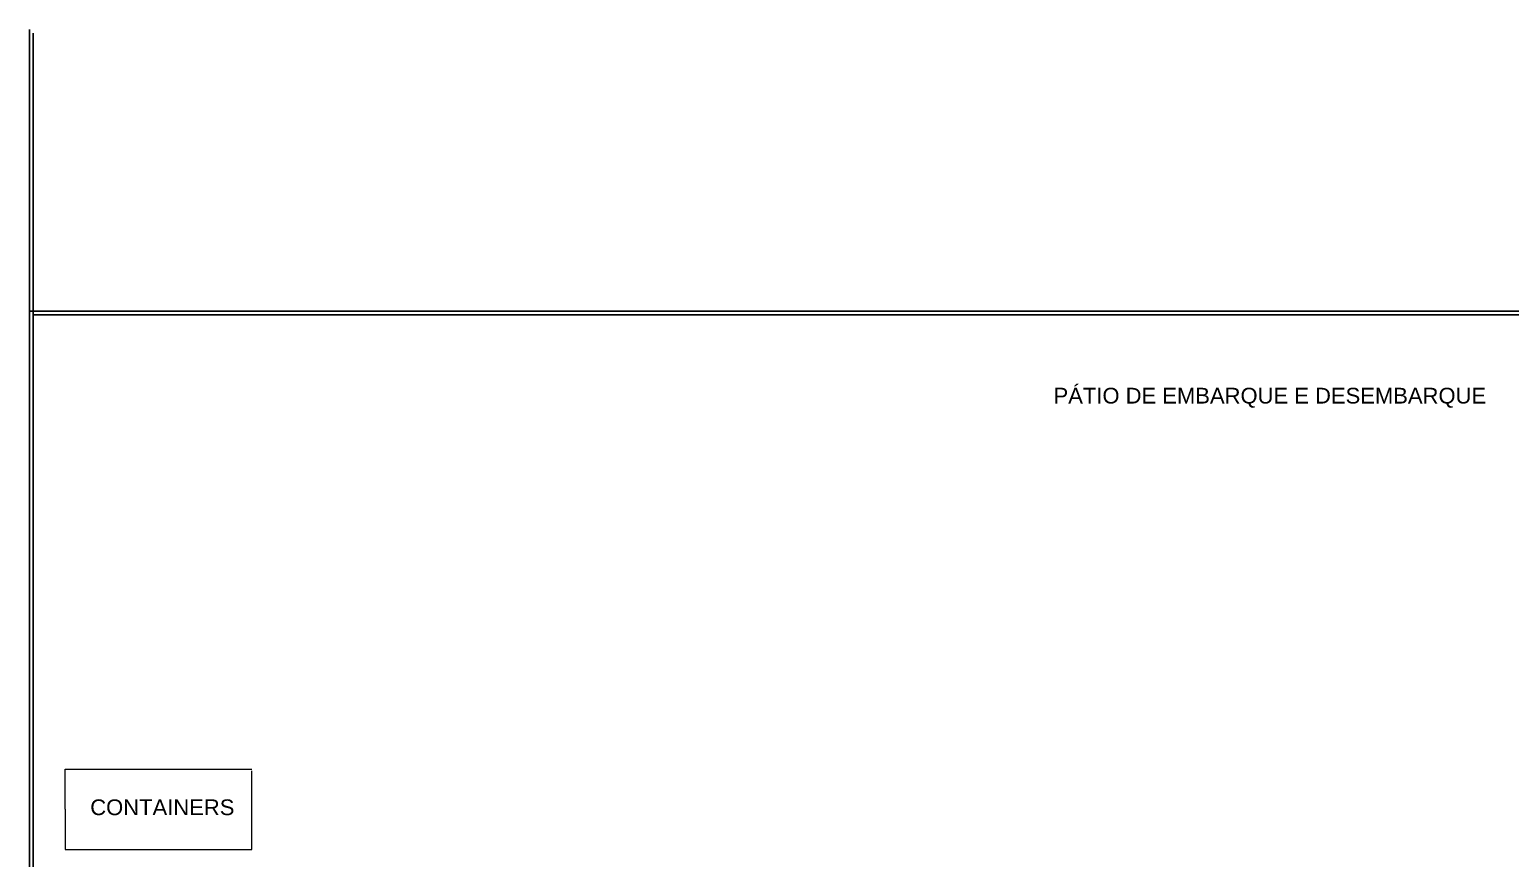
# Model space of a CAD drawing. Header units: metres. Extents: x 257 to 767, y -173 to 1.
# Drawn here: x 539.8 to 624.4, y -70.2 to -22.9 of the extents above; entities that cross this region are included whole.
import ezdxf

# ---------------------------------------------------------------- set-up
doc = ezdxf.new("R2010")
doc.units = ezdxf.units.M
doc.header["$LTSCALE"] = 10
doc.layers.add('ELETEXTO LUMINÁRIAS', color=254, linetype='Continuous')
doc.layers.add('Muro', color=254, linetype='Continuous')
doc.layers.add('Veiculos', color=254, linetype='Continuous', lineweight=0)
doc.styles.add('ARIAL', font='')
doc.styles.get('ARIAL').set_extended_font_data('Arial')

msp = doc.modelspace()

# ---------------------------------------------------------------- linework, layer by layer
at = {"layer": 'Muro'}
for p, q in [((539.789, -119.591), (539.789, -22.879)), ((539.989, -119.391), (539.989, -23.079))]:
    msp.add_line(p, q, dxfattribs=at)
at = {"layer": 'Muro', "color": 254}
for p, q in [((683.995, -38.974), (539.789, -38.974)), ((683.795, -39.174), (539.989, -39.174))]:
    msp.add_line(p, q, dxfattribs=at)
at = {"layer": 'Veiculos', "color": 254}
for p, q in [((541.828, -65.151), (552.497, -65.151)), ((552.497, -69.737), (552.497, -65.243)), ((541.828, -69.737), (552.497, -69.737))]:
    msp.add_line(p, q, dxfattribs=at)
at = {"layer": 'Veiculos'}
for q in [(541.828, -65.151), (541.828, -69.737)]:
    msp.add_line((541.828, -67.444), q, dxfattribs=at)

# ---------------------------------------------------------------- texts
at = {"layer": 'ELETEXTO LUMINÁRIAS', "color": 254, "ltscale": 0.05, "style": 'ARIAL'}
for s, p in [('PÁTIO DE EMBARQUE E DESEMBARQUE ', (598.327, -44.25)), ('CONTAINERS ', (543.255, -67.776))]:
    msp.add_text(s, height=0.9, rotation=359.99999, dxfattribs=at).set_placement(p)

doc.saveas('drawing.dxf')
